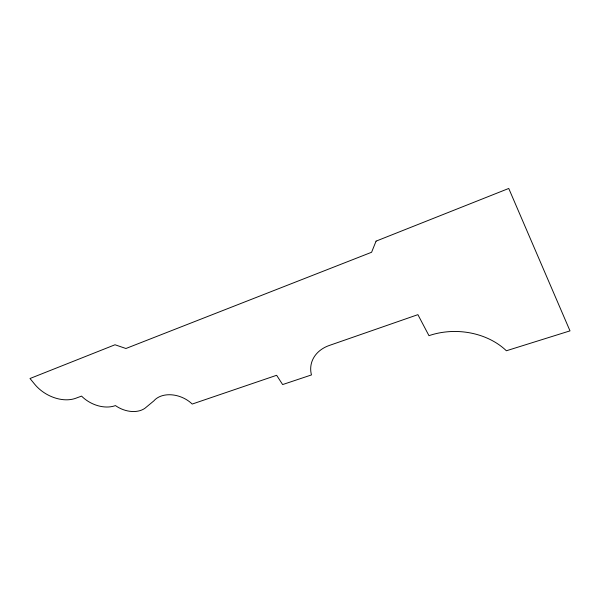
<?xml version="1.0" encoding="UTF-8"?>
<svg xmlns="http://www.w3.org/2000/svg" width="600" height="600" viewBox="0 0 600 600"><rect width="100%" height="100%" fill="white"/><g stroke="black" fill="none" stroke-linecap="round" stroke-linejoin="round"><path stroke-width="0.9" d="M376.065 241.132L371.595 252.263L125.925 348.495L115.005 344.767L30 378.517L34.688 384.24A31.807 22.282 30.1 0 0 75.78 398.25L81.562 396.105A27.668 19.755 28 0 0 115.455 405.585A24.188 17.445 26.5 0 0 144.817 408.36L153.84 400.897A25.343 18.383 23.2 0 1 192.218 404.055L276.63 375.285L282.63 384.57L311.468 374.933A35.25 27.93 11.9 0 1 329.123 345.525L417.9 314.655L428.963 335.67A65.093 50.715 2.7 0 1 506.385 350.767L570 330.87L508.748 188.46L376.065 241.132"/></g></svg>
